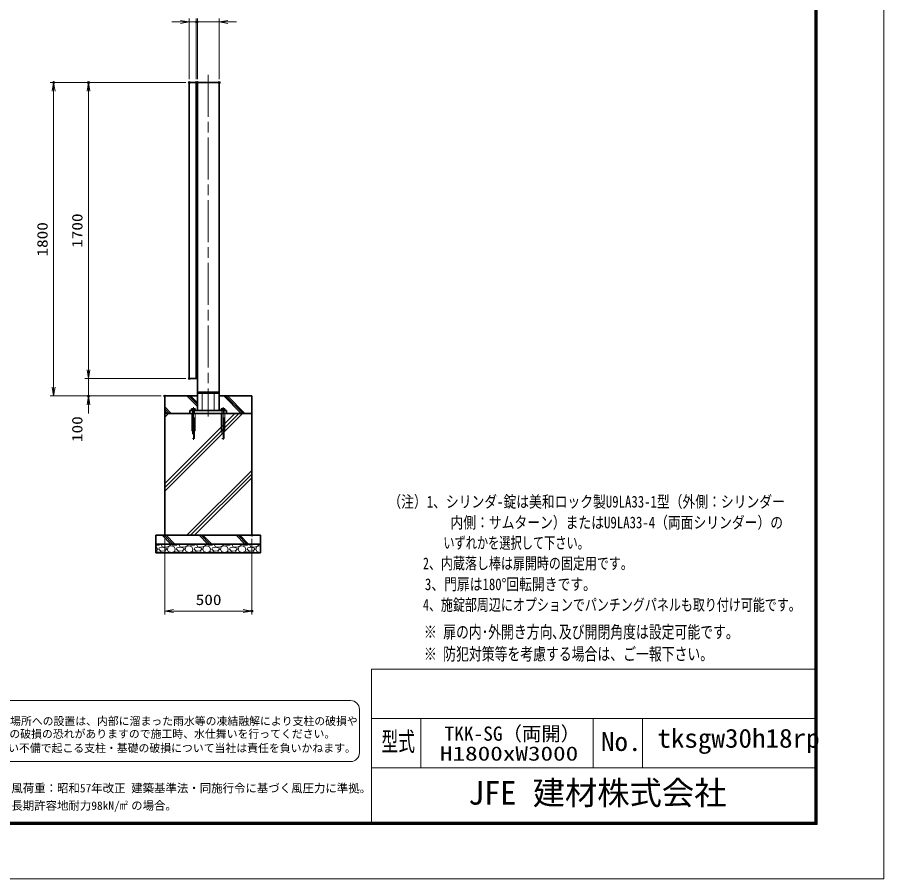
# Model space of a CAD drawing. Units: millimetres at full size. Extents: x -5940 to 5940, y -4200 to 4200.
# Drawn here: x 964 to 5940, y -4200 to 746 of the extents above; entities that cross this region are included whole.
import ezdxf
from ezdxf.enums import TextEntityAlignment as Align

# ---------------------------------------------------------------- set-up
doc = ezdxf.new("R2010")
doc.units = ezdxf.units.MM
doc.header["$LTSCALE"] = 20
doc.header["$PDMODE"] = 32
doc.header["$PDSIZE"] = 10
doc.linetypes.add('DASHED', pattern=[7.5, 6, -1.5])
doc.linetypes.add('USER1', pattern=[18, 12, -1.5, 3, -1.5])
for name, color, linetype, lineweight in [('0-0_D-TTL', 7, 'Continuous', 18), ('0-1_外形線', 7, 'Continuous', 35), ('0-2_隠れ線', 140, 'DASHED', 18), ('0-3_軸線', 200, 'USER1', 15), ('0-5_細線', 2, 'Continuous', 35), ('0-6_寸法線', 4, 'Continuous', 18), ('0-7_0', 7, 'Continuous', 18), ('0-E_ハッチング', 253, 'Continuous', 13), ('1-0_D-TTL-TXT', 7, 'Continuous', 18)]:
    doc.layers.add(name, color=color, linetype=linetype, lineweight=lineweight)
for name, color, linetype in [('0-8_Defpoints', 7, 'Continuous'), ('0-F_文字', 254, 'Continuous'), ('1-1_WAKU', 7, 'Continuous')]:
    doc.layers.add(name, color=color, linetype=linetype)
doc.styles.add('ＭＳ ゴシック', font='')
doc.styles.get('ＭＳ ゴシック').set_extended_font_data('MS Gothic')

# ---------------------------------------------------------------- blocks, each defined once
blk = doc.blocks.new('PROFSP005ACXU6')
at = {"layer": '0-1_外形線'}
for p, q in [((12, 166), (12, 0)), ((199.9, 103.9), (12, 103.9)), ((12, -166), (12, 0)), ((216, 0), (216, 180)), ((199.9, -103.9), (12, -103.9))]:
    blk.add_line(p, q, dxfattribs=at)
for points in [[(108, 207.8), (12, 207.8), (12, 166), (0, 166), (0, 0)], [(108, -207.8), (12, -207.8), (12, -166), (0, -166), (0, 0)], [(216, 180), (199.9, 207.8), (108, 207.8)], [(216, 0), (216, -180), (199.9, -207.8), (108, -207.8)]]:
    blk.add_lwpolyline(points, dxfattribs=at)
for centre, radius, start, end in [((124, 155.9), 92, 325.61587, 34.38413), ((-127.9, 0), 343.9, 342.41211, 17.58789), ((124, -155.9), 92, 325.61587, 34.38413)]:
    blk.add_arc(centre, radius, start, end, dxfattribs=at)
blk = doc.blocks.new('A$C7A822601')
at = {"layer": '0-7_0', "rotation": 90}
blk.add_blockref('PROFSP005ACXU6', (0, 0), dxfattribs=at)
blk = doc.blocks.new('_Open')
at = {"layer": '0-7_0'}
blk.add_line((-20, 3.333), (0, 0), dxfattribs=at)
blk.add_lwpolyline([(-20, -3.333), (0, 0), (-20, 0)], dxfattribs=at)
blk = doc.blocks.new('_DOTSMALL')
at = {"layer": '0-7_0'}
blk.add_line((-1.25, 0), (1.25, 0), dxfattribs=at)

msp = doc.modelspace()

# ---------------------------------------------------------------- linework, layer by layer
at = {"layer": '0-0_D-TTL'}
for p, q in [((2998.29, -2997.86), (2998.29, -3874.71)), ((2998.29, -2997.86), (5544, -2997.86)), ((2998.29, -3280.71), (5544, -3280.71)), ((3281.14, -3280.71), (3281.14, -3563.57)), ((4271.14, -3280.71), (4271.14, -3563.57)), ((4554, -3280.71), (4554, -3563.57)), ((2998.29, -3563.57), (5544, -3563.57))]:
    msp.add_line(p, q, dxfattribs=at)
for points in [[(-5940, -4200), (5940, -4200), (5940, 4200), (-5940, 4200)], [(-5558.14, 3889.71), (5558.14, 3889.71), (5558.14, -3888.86), (-5558.14, -3888.86)], [(-5554.61, 3886.18), (5554.61, 3886.18), (5554.61, -3885.32), (-5554.61, -3885.32)], [(-5551.07, 3882.64), (5551.07, 3882.64), (5551.07, -3881.79), (-5551.07, -3881.79)], [(-5547.54, 3879.11), (5547.54, 3879.11), (5547.54, -3878.25), (-5547.54, -3878.25)], [(-5544, 3875.57), (5544, 3875.57), (5544, -3874.71), (-5544, -3874.71)]]:
    msp.add_lwpolyline(points, close=True, dxfattribs=at)
at = {"layer": '0-1_外形線'}
for p, q in [((1998.07, 371.52), (1998.07, -1512.48)), ((1998.07, 371.52), (2123.07, 371.52)), ((2123.07, 371.52), (2123.07, -1512.48)), ((2123.07, -1407.48), (1998.07, -1407.48)), ((1998.07, -1412.48), (2123.07, -1412.48)), ((2025.57, -1407.48), (2025.57, -1412.48)), ((2095.57, -1407.48), (2095.57, -1412.48)), ((2165.57, -1512.48), (1955.57, -1512.48)), ((1955.57, -1512.48), (1955.57, -1528.48)), ((1955.57, -1528.48), (2165.57, -1528.48)), ((2165.57, -1512.48), (2165.57, -1528.48))]:
    msp.add_line(p, q, dxfattribs=at)
for points in [[(1992.07, 371.52), (1952.07, 371.52), (1952.07, -1328.48), (1992.07, -1328.48)], [(1992.07, 306.52), (1998.07, 306.52), (1998.07, 356.52), (1992.07, 356.52)], [(1992.07, -1313.48), (1998.07, -1313.48), (1998.07, -1263.48), (1992.07, -1263.48)], [(1810.57, -1528.48), (2310.57, -1528.48), (2310.57, -2228.48), (1810.57, -2228.48)], [(1760.57, -2228.48), (2360.57, -2228.48), (2360.57, -2278.48), (1760.57, -2278.48)], [(2360.57, -2278.48), (1760.57, -2278.48), (1760.57, -2328.48), (2360.57, -2328.48)]]:
    msp.add_lwpolyline(points, close=True, dxfattribs=at)
msp.add_lwpolyline([(1998.07, -1428.48), (1810.57, -1428.48), (1810.57, -1528.48), (2310.57, -1528.48), (2310.57, -1428.48), (2123.07, -1428.48)], dxfattribs=at)
at = {"layer": '0-2_隠れ線'}
for p, q in [((2025.57, -1512.48), (2025.57, -1412.48)), ((2095.57, -1512.48), (2095.57, -1412.48)), ((1969.57, -1512.48), (1969.57, -1528.48)), ((1969.57, -1528.48), (1969.57, -1672.48)), ((1981.57, -1512.48), (1981.57, -1528.48)), ((1981.57, -1672.48), (1981.57, -1528.48)), ((2135.57, -1528.48), (2135.57, -1628.48)), ((2139.57, -1512.48), (2139.57, -1528.48)), ((2151.57, -1512.48), (2151.57, -1528.48)), ((2151.57, -1672.48), (2151.57, -1528.48)), ((2155.57, -1628.48), (2155.57, -1528.48)), ((2135.57, -1628.48), (2155.57, -1628.48)), ((1969.57, -1672.48), (1981.57, -1672.48))]:
    msp.add_line(p, q, dxfattribs=at)
for points in [[(1965.57, -1528.48), (1965.57, -1628.48), (1985.57, -1628.48), (1985.57, -1528.48)], [(2139.57, -1528.48), (2139.57, -1672.48), (2151.57, -1672.48)]]:
    msp.add_lwpolyline(points, dxfattribs=at)
at = {"layer": '0-3_軸線'}
for p, q in [((2060.57, 415.22), (2060.57, -1546.99)), ((1975.57, -1493.14), (1975.57, -1681.02)), ((2145.57, -1493.14), (2145.57, -1681.02))]:
    msp.add_line(p, q, dxfattribs=at)
at = {"layer": '0-6_寸法線'}
for p, q in [((1902.07, 718.85), (1852.07, 718.85)), ((1952.07, 391.52), (1952.07, 738.85)), ((1952.07, 718.85), (1992.07, 718.85)), ((1992.07, 391.52), (1992.07, 738.85)), ((1992.07, 391.52), (1992.07, 738.85)), ((1998.07, 718.85), (1992.07, 718.85)), ((1998.07, 391.52), (1998.07, 738.85)), ((1998.07, 391.52), (1998.07, 738.85)), ((2123.07, 718.85), (1998.07, 718.85)), ((2123.07, 391.52), (2123.07, 738.85)), ((2173.07, 718.85), (2223.07, 718.85)), ((1932.07, 371.52), (1152.85, 371.52)), ((1172.85, -1428.48), (1172.85, 371.52)), ((1932.07, 371.52), (1352.85, 371.52)), ((1372.85, -1328.48), (1372.85, 371.52)), ((1372.85, -1278.48), (1372.85, -1228.48)), ((1932.07, -1328.48), (1352.85, -1328.48)), ((1932.07, -1328.48), (1352.85, -1328.48)), ((1372.85, -1328.48), (1372.85, -1428.48)), ((1790.57, -1428.48), (1152.85, -1428.48)), ((1790.57, -1428.48), (1352.85, -1428.48)), ((1372.85, -1478.48), (1372.85, -1528.48)), ((1810.57, -2248.48), (1810.57, -2683.41)), ((2310.57, -2248.48), (2310.57, -2683.41)), ((1810.57, -2663.41), (2310.57, -2663.41))]:
    msp.add_line(p, q, dxfattribs=at)
at = {"layer": '0-8_Defpoints'}
for p in [(1992.07, 718.85), (1998.07, 718.85), (1172.85, 371.52), (1372.85, 371.52), (1952.07, 371.52), (1952.07, 371.52), (1992.07, 371.52), (1998.07, 371.52), (2123.07, 371.52), (1952.07, -1328.48), (1372.85, -1428.48), (1810.57, -1428.48), (1810.57, -2228.48), (2310.57, -2228.48), (2310.57, -2663.41)]:
    msp.add_point(p, dxfattribs=at)
at = {"layer": '0-E_ハッチング'}
for p, q in [((1998.07, -1488.86), (1937.69, -1428.48)), ((1998.07, -1477.98), (1948.57, -1428.48)), ((1998.07, -1467.11), (1959.44, -1428.48)), ((2249.82, -1528.48), (2149.82, -1428.48)), ((2260.7, -1528.48), (2160.7, -1428.48)), ((2271.57, -1528.48), (2171.57, -1428.48)), ((1847.31, -1528.48), (1810.57, -1491.74)), ((1836.44, -1528.48), (1810.57, -1502.61)), ((1825.56, -1528.48), (1810.57, -1513.49)), ((1810.57, -1931.62), (2213.71, -1528.48)), ((1810.57, -1529.11), (1811.19, -1528.48)), ((1810.57, -1953.37), (2235.46, -1528.48)), ((1810.57, -1550.86), (1832.94, -1528.48)), ((1810.57, -1975.12), (2257.21, -1528.48)), ((1937.97, -2228.48), (2310.57, -1855.89)), ((1959.72, -2228.48), (2310.57, -1877.64)), ((1981.47, -2228.48), (2310.57, -1899.39)), ((1846.64, -2278.48), (1796.64, -2228.48)), ((1857.52, -2278.48), (1807.52, -2228.48)), ((1868.39, -2278.48), (1818.39, -2228.48)), ((2058.77, -2278.48), (2008.77, -2228.48)), ((2069.65, -2278.48), (2019.65, -2228.48)), ((2080.52, -2278.48), (2030.52, -2228.48)), ((2270.9, -2278.48), (2220.9, -2228.48)), ((2281.78, -2278.48), (2231.78, -2228.48)), ((2292.65, -2278.48), (2242.65, -2228.48)), ((1760.57, -2284.48), (1776.58, -2285.24)), ((1776.58, -2285.24), (1785.33, -2278.48)), ((1789.79, -2282.2), (1793.13, -2278.48)), ((1796.9, -2294.39), (1789.79, -2282.2)), ((1843.64, -2285.24), (1822.3, -2296.42)), ((1832.46, -2293.37), (1848.72, -2288.29)), ((1845.57, -2278.48), (1843.64, -2285.24)), ((1848.72, -2288.29), (1864.98, -2294.39)), ((1854.43, -2278.48), (1856.85, -2284.23)), ((1856.85, -2284.23), (1878.18, -2285.24)), ((1878.18, -2285.24), (1886.93, -2278.48)), ((1891.39, -2282.2), (1894.73, -2278.48)), ((1898.5, -2294.39), (1891.39, -2282.2)), ((1945.24, -2285.24), (1923.9, -2296.42)), ((1934.06, -2293.37), (1950.32, -2288.29)), ((1947.17, -2278.48), (1945.24, -2285.24)), ((1950.32, -2288.29), (1966.58, -2294.39)), ((1956.03, -2278.48), (1958.45, -2284.23)), ((1958.45, -2284.23), (1979.78, -2285.24)), ((1979.78, -2285.24), (1988.53, -2278.48)), ((1992.99, -2282.2), (1996.33, -2278.48)), ((2000.1, -2294.39), (1992.99, -2282.2)), ((2046.84, -2285.24), (2025.5, -2296.42)), ((2035.66, -2293.37), (2051.92, -2288.29)), ((2048.77, -2278.48), (2046.84, -2285.24)), ((2051.92, -2288.29), (2068.18, -2294.39)), ((2057.63, -2278.48), (2060.05, -2284.23)), ((2060.05, -2284.23), (2081.38, -2285.24)), ((2081.38, -2285.24), (2090.13, -2278.48)), ((2094.59, -2282.2), (2097.93, -2278.48)), ((2101.7, -2294.39), (2094.59, -2282.2)), ((2148.44, -2285.24), (2127.1, -2296.42)), ((2137.26, -2293.37), (2153.52, -2288.29)), ((2150.37, -2278.48), (2148.44, -2285.24)), ((2153.52, -2288.29), (2169.78, -2294.39)), ((2159.23, -2278.48), (2161.65, -2284.23)), ((2161.65, -2284.23), (2182.98, -2285.24)), ((2182.98, -2285.24), (2191.73, -2278.48)), ((2196.19, -2282.2), (2199.53, -2278.48)), ((2203.3, -2294.39), (2196.19, -2282.2)), ((2250.04, -2285.24), (2228.7, -2296.42)), ((2238.86, -2293.37), (2255.12, -2288.29)), ((2251.97, -2278.48), (2250.04, -2285.24)), ((2255.12, -2288.29), (2271.38, -2294.39)), ((2260.83, -2278.48), (2263.25, -2284.23)), ((2263.25, -2284.23), (2284.58, -2285.24)), ((2284.58, -2285.24), (2293.33, -2278.48)), ((2297.79, -2282.2), (2301.13, -2278.48)), ((2304.9, -2294.39), (2297.79, -2282.2)), ((2351.64, -2285.24), (2330.3, -2296.42)), ((2340.46, -2293.37), (2356.72, -2288.29)), ((2353.57, -2278.48), (2351.64, -2285.24)), ((2356.72, -2288.29), (2360.57, -2289.74)), ((1760.57, -2293.34), (1763.38, -2294.39)), ((1760.57, -2322.94), (1764.39, -2321.82)), ((1763.38, -2294.39), (1769.47, -2307.6)), ((1764.39, -2321.82), (1769.47, -2307.6)), ((1771.5, -2323.85), (1766.43, -2328.48)), ((1795.89, -2325.88), (1771.5, -2323.85)), ((1776.58, -2307.6), (1779.63, -2299.47)), ((1787.76, -2319.79), (1776.58, -2307.6)), ((1798.94, -2297.44), (1779.63, -2299.47)), ((1811.13, -2317.76), (1787.76, -2319.79)), ((1797.47, -2328.48), (1795.89, -2325.88)), ((1822.3, -2296.42), (1796.9, -2294.39)), ((1819.26, -2302.52), (1798.94, -2297.44)), ((1813.16, -2323.85), (1806.05, -2326.9)), ((1806.05, -2326.9), (1806.68, -2328.48)), ((1820.27, -2307.6), (1811.13, -2317.76)), ((1825.35, -2327.92), (1813.16, -2323.85)), ((1820.27, -2307.6), (1819.26, -2302.52)), ((1824.41, -2328.48), (1825.35, -2327.92)), ((1825.35, -2307.6), (1831.45, -2321.82)), ((1826.37, -2307.6), (1832.46, -2293.37)), ((1831.45, -2321.82), (1848.72, -2326.9)), ((1848.72, -2326.9), (1865.99, -2321.82)), ((1864.98, -2294.39), (1871.07, -2307.6)), ((1865.99, -2321.82), (1871.07, -2307.6)), ((1873.1, -2323.85), (1868.03, -2328.48)), ((1897.49, -2325.88), (1873.1, -2323.85)), ((1878.18, -2307.6), (1881.23, -2299.47)), ((1889.36, -2319.79), (1878.18, -2307.6)), ((1900.54, -2297.44), (1881.23, -2299.47)), ((1912.73, -2317.76), (1889.36, -2319.79)), ((1899.07, -2328.48), (1897.49, -2325.88)), ((1923.9, -2296.42), (1898.5, -2294.39)), ((1920.86, -2302.52), (1900.54, -2297.44)), ((1914.76, -2323.85), (1907.65, -2326.9)), ((1907.65, -2326.9), (1908.28, -2328.48)), ((1921.87, -2307.6), (1912.73, -2317.76)), ((1926.95, -2327.92), (1914.76, -2323.85)), ((1921.87, -2307.6), (1920.86, -2302.52)), ((1926.01, -2328.48), (1926.95, -2327.92)), ((1926.95, -2307.6), (1933.05, -2321.82)), ((1927.97, -2307.6), (1934.06, -2293.37)), ((1933.05, -2321.82), (1950.32, -2326.9)), ((1950.32, -2326.9), (1967.59, -2321.82)), ((1966.58, -2294.39), (1972.67, -2307.6)), ((1967.59, -2321.82), (1972.67, -2307.6)), ((1974.7, -2323.85), (1969.63, -2328.48)), ((1999.09, -2325.88), (1974.7, -2323.85)), ((1979.78, -2307.6), (1982.83, -2299.47)), ((1990.96, -2319.79), (1979.78, -2307.6)), ((2002.14, -2297.44), (1982.83, -2299.47)), ((2014.33, -2317.76), (1990.96, -2319.79)), ((2000.67, -2328.48), (1999.09, -2325.88)), ((2025.5, -2296.42), (2000.1, -2294.39)), ((2022.46, -2302.52), (2002.14, -2297.44)), ((2016.36, -2323.85), (2009.25, -2326.9)), ((2009.25, -2326.9), (2009.88, -2328.48)), ((2023.47, -2307.6), (2014.33, -2317.76)), ((2028.55, -2327.92), (2016.36, -2323.85)), ((2023.47, -2307.6), (2022.46, -2302.52)), ((2027.61, -2328.48), (2028.55, -2327.92)), ((2028.55, -2307.6), (2034.65, -2321.82)), ((2029.57, -2307.6), (2035.66, -2293.37)), ((2034.65, -2321.82), (2051.92, -2326.9)), ((2051.92, -2326.9), (2069.19, -2321.82)), ((2068.18, -2294.39), (2074.27, -2307.6)), ((2069.19, -2321.82), (2074.27, -2307.6)), ((2076.3, -2323.85), (2071.23, -2328.48)), ((2100.69, -2325.88), (2076.3, -2323.85)), ((2081.38, -2307.6), (2084.43, -2299.47)), ((2092.56, -2319.79), (2081.38, -2307.6)), ((2103.74, -2297.44), (2084.43, -2299.47)), ((2115.93, -2317.76), (2092.56, -2319.79)), ((2102.27, -2328.48), (2100.69, -2325.88)), ((2127.1, -2296.42), (2101.7, -2294.39)), ((2124.06, -2302.52), (2103.74, -2297.44)), ((2117.96, -2323.85), (2110.85, -2326.9)), ((2110.85, -2326.9), (2111.48, -2328.48)), ((2125.07, -2307.6), (2115.93, -2317.76)), ((2130.15, -2327.92), (2117.96, -2323.85)), ((2125.07, -2307.6), (2124.06, -2302.52)), ((2129.21, -2328.48), (2130.15, -2327.92)), ((2130.15, -2307.6), (2136.25, -2321.82)), ((2131.17, -2307.6), (2137.26, -2293.37)), ((2136.25, -2321.82), (2153.52, -2326.9)), ((2153.52, -2326.9), (2170.79, -2321.82)), ((2169.78, -2294.39), (2175.87, -2307.6)), ((2170.79, -2321.82), (2175.87, -2307.6)), ((2177.9, -2323.85), (2172.83, -2328.48)), ((2202.29, -2325.88), (2177.9, -2323.85)), ((2182.98, -2307.6), (2186.03, -2299.47)), ((2194.16, -2319.79), (2182.98, -2307.6)), ((2205.34, -2297.44), (2186.03, -2299.47)), ((2217.53, -2317.76), (2194.16, -2319.79)), ((2203.87, -2328.48), (2202.29, -2325.88)), ((2228.7, -2296.42), (2203.3, -2294.39)), ((2225.66, -2302.52), (2205.34, -2297.44)), ((2219.56, -2323.85), (2212.45, -2326.9)), ((2212.45, -2326.9), (2213.08, -2328.48)), ((2226.67, -2307.6), (2217.53, -2317.76)), ((2231.75, -2327.92), (2219.56, -2323.85)), ((2226.67, -2307.6), (2225.66, -2302.52)), ((2230.81, -2328.48), (2231.75, -2327.92)), ((2231.75, -2307.6), (2237.85, -2321.82)), ((2232.77, -2307.6), (2238.86, -2293.37)), ((2237.85, -2321.82), (2255.12, -2326.9)), ((2255.12, -2326.9), (2272.39, -2321.82)), ((2271.38, -2294.39), (2277.47, -2307.6)), ((2272.39, -2321.82), (2277.47, -2307.6)), ((2279.5, -2323.85), (2274.43, -2328.48)), ((2303.89, -2325.88), (2279.5, -2323.85)), ((2284.58, -2307.6), (2287.63, -2299.47)), ((2295.76, -2319.79), (2284.58, -2307.6)), ((2306.94, -2297.44), (2287.63, -2299.47)), ((2319.13, -2317.76), (2295.76, -2319.79)), ((2305.47, -2328.48), (2303.89, -2325.88)), ((2330.3, -2296.42), (2304.9, -2294.39)), ((2327.26, -2302.52), (2306.94, -2297.44)), ((2321.16, -2323.85), (2314.05, -2326.9)), ((2314.05, -2326.9), (2314.68, -2328.48)), ((2328.27, -2307.6), (2319.13, -2317.76)), ((2333.35, -2327.92), (2321.16, -2323.85)), ((2328.27, -2307.6), (2327.26, -2302.52)), ((2332.41, -2328.48), (2333.35, -2327.92)), ((2333.35, -2307.6), (2339.45, -2321.82)), ((2334.37, -2307.6), (2340.46, -2293.37)), ((2339.45, -2321.82), (2356.72, -2326.9)), ((2356.72, -2326.9), (2360.57, -2325.77))]:
    msp.add_line(p, q, dxfattribs=at)
at = {"layer": '1-0_D-TTL-TXT', "color": 2}
for p, q in [((2878.63, -3177.42), (433.08, -3177.42)), ((2928.63, -3477.42), (2928.63, -3227.42)), ((433.08, -3527.42), (2878.63, -3527.42))]:
    msp.add_line(p, q, dxfattribs=at)
for centre, start, end in [((2878.63, -3227.42), 0, 90), ((2878.63, -3477.42), 270, 0)]:
    msp.add_arc(centre, 50, start, end, dxfattribs=at)

# ---------------------------------------------------------------- block references
at = {"layer": '0-5_細線', "xscale": 0.05, "yscale": 0.05}
for p in [(1975.57, -1512.48), (2145.57, -1512.48)]:
    msp.add_blockref('A$C7A822601', p, dxfattribs=at)
at = {"layer": '0-6_寸法線', "xscale": 2.5, "yscale": 2.5}
for name, p in [('_Open', (1952.07, 718.85)), ('_DOTSMALL', (1992.07, 718.85)), ('_DOTSMALL', (1998.07, 718.85)), ('_Open', (2310.57, -2663.41))]:
    msp.add_blockref(name, p, dxfattribs=at)
for name, p, rotation in [('_DOTSMALL', (1992.07, 718.85), 180), ('_DOTSMALL', (1998.07, 718.85), 180), ('_Open', (2123.07, 718.85), 180), ('_Open', (1172.85, 371.52), 90), ('_Open', (1372.85, 371.52), 90), ('_Open', (1372.85, -1328.48), 270), ('_Open', (1372.85, -1328.48), 270), ('_Open', (1172.85, -1428.48), 270), ('_Open', (1372.85, -1428.48), 90), ('_Open', (1810.57, -2663.41), 180)]:
    msp.add_blockref(name, p, dxfattribs=dict(at, rotation=rotation))

# ---------------------------------------------------------------- texts
at = {"layer": '0-6_寸法線', "color": 254, "style": 'ＭＳ ゴシック', "width": 1.2}
for s, p in [('1700', (1356.51, -578.08)), ('1800', (1156.51, -628.08)), ('100', (1356.51, -1693.16))]:
    msp.add_text(s, height=60.56, rotation=90, dxfattribs=at).set_placement(p, align=Align.BOTTOM_LEFT)
msp.add_text('500', height=60.56, dxfattribs=at).set_placement((1988.57, -2647.07), align=Align.BOTTOM_LEFT)
at = {"layer": '0-F_文字', "style": 'ＭＳ ゴシック'}
for s, height, width, p in [('（注）1、シリンダ-錠は美和ロック製U9LA33-1型（外側：シリンダー', 67.35, 0.8, (3095.13, -2089.21)), ('\u3000       内側：サムターン）またはU9LA33-4（両面シリンダー）の', 67.35, 0.8, (3122.01, -2208.68)), ('\u3000\u3000     いずれかを選択して下さい。', 67.35, 0.7, (3122.01, -2325.45)), ('     2、内蔵落し棒は扉開時の固定用です。', 67.35, 0.75, (3122.01, -2443.39)), ('     3、門扉は180°回転開きです。', 67.35, 0.8, (3122.01, -2563.39)), ('     4、施錠部周辺にオプションでパンチングパネルも取り付け可能です。', 67.35, 0.75, (3122.01, -2681.33)), ('※ 扉の内･外開き方向､及び開閉角度は設定可能です｡', 72.16, 0.75, (3299.43, -2841.1)), ('※ 防犯対策等を考慮する場合は、ご一報下さい。', 72.16, 0.75, (3299.43, -2967.47))]:
    msp.add_text(s, height=height, dxfattribs=dict(at, width=width)).set_placement(p, align=Align.BOTTOM_LEFT)
at = {"layer": '1-0_D-TTL-TXT', "style": 'ＭＳ ゴシック'}
for s, height, p in [('凍結の恐れがある場所への設置は、内部に溜まった雨水等の凍結融解により支柱の破損や', 45.75, (423.26, -3332.09)), ('コンクリート基礎の破損の恐れがありますので施工時、水仕舞いを行ってください。', 45.75, (419.15, -3405.52)), ('施工による水仕舞い不備で起こる支柱・基礎の破損について当社は責任を負いかねます。 ', 45.75, (412.16, -3487.01)), ('JFE 建材株式会社', 136.1, (3553.22, -3816.03)), ('（設計条件）風荷重：昭和57年改正 建築基準法・同施行令に基づく風圧力に準拠。', 48.09, (536.29, -3719.1)), ('（基礎条件）長期許容地耐力98kN/m の場合。', 48.09, (536.29, -3819.1)), ('2', 24.05, (1581.7, -3783.3))]:
    msp.add_text(s, height=height, dxfattribs=at).set_placement(p, align=Align.BOTTOM_LEFT)
for s, height, width, p in [('型式', 108.9, 0.65, (3055.23, -3499.65)), ('No.', 108.8, 1.05, (4316.4, -3499.65)), ('tksgw30h18rp', 108.8, 1.05, (4639.8, -3480.79))]:
    msp.add_text(s, height=height, dxfattribs=dict(at, width=width)).set_placement(p, align=Align.BOTTOM_LEFT)
at = {"layer": '1-1_WAKU', "style": 'ＭＳ ゴシック'}
msp.add_text('TKK-SG（両開）', height=81.64, dxfattribs=at).set_placement((3417.9, -3432.67), align=Align.BOTTOM_LEFT)
at = {"layer": '1-1_WAKU', "style": 'ＭＳ ゴシック', "width": 1.3}
msp.add_text('H1800xW3000', height=81.64, dxfattribs=at).set_placement((3391.46, -3546.87), align=Align.BOTTOM_LEFT)

doc.saveas('drawing.dxf')
